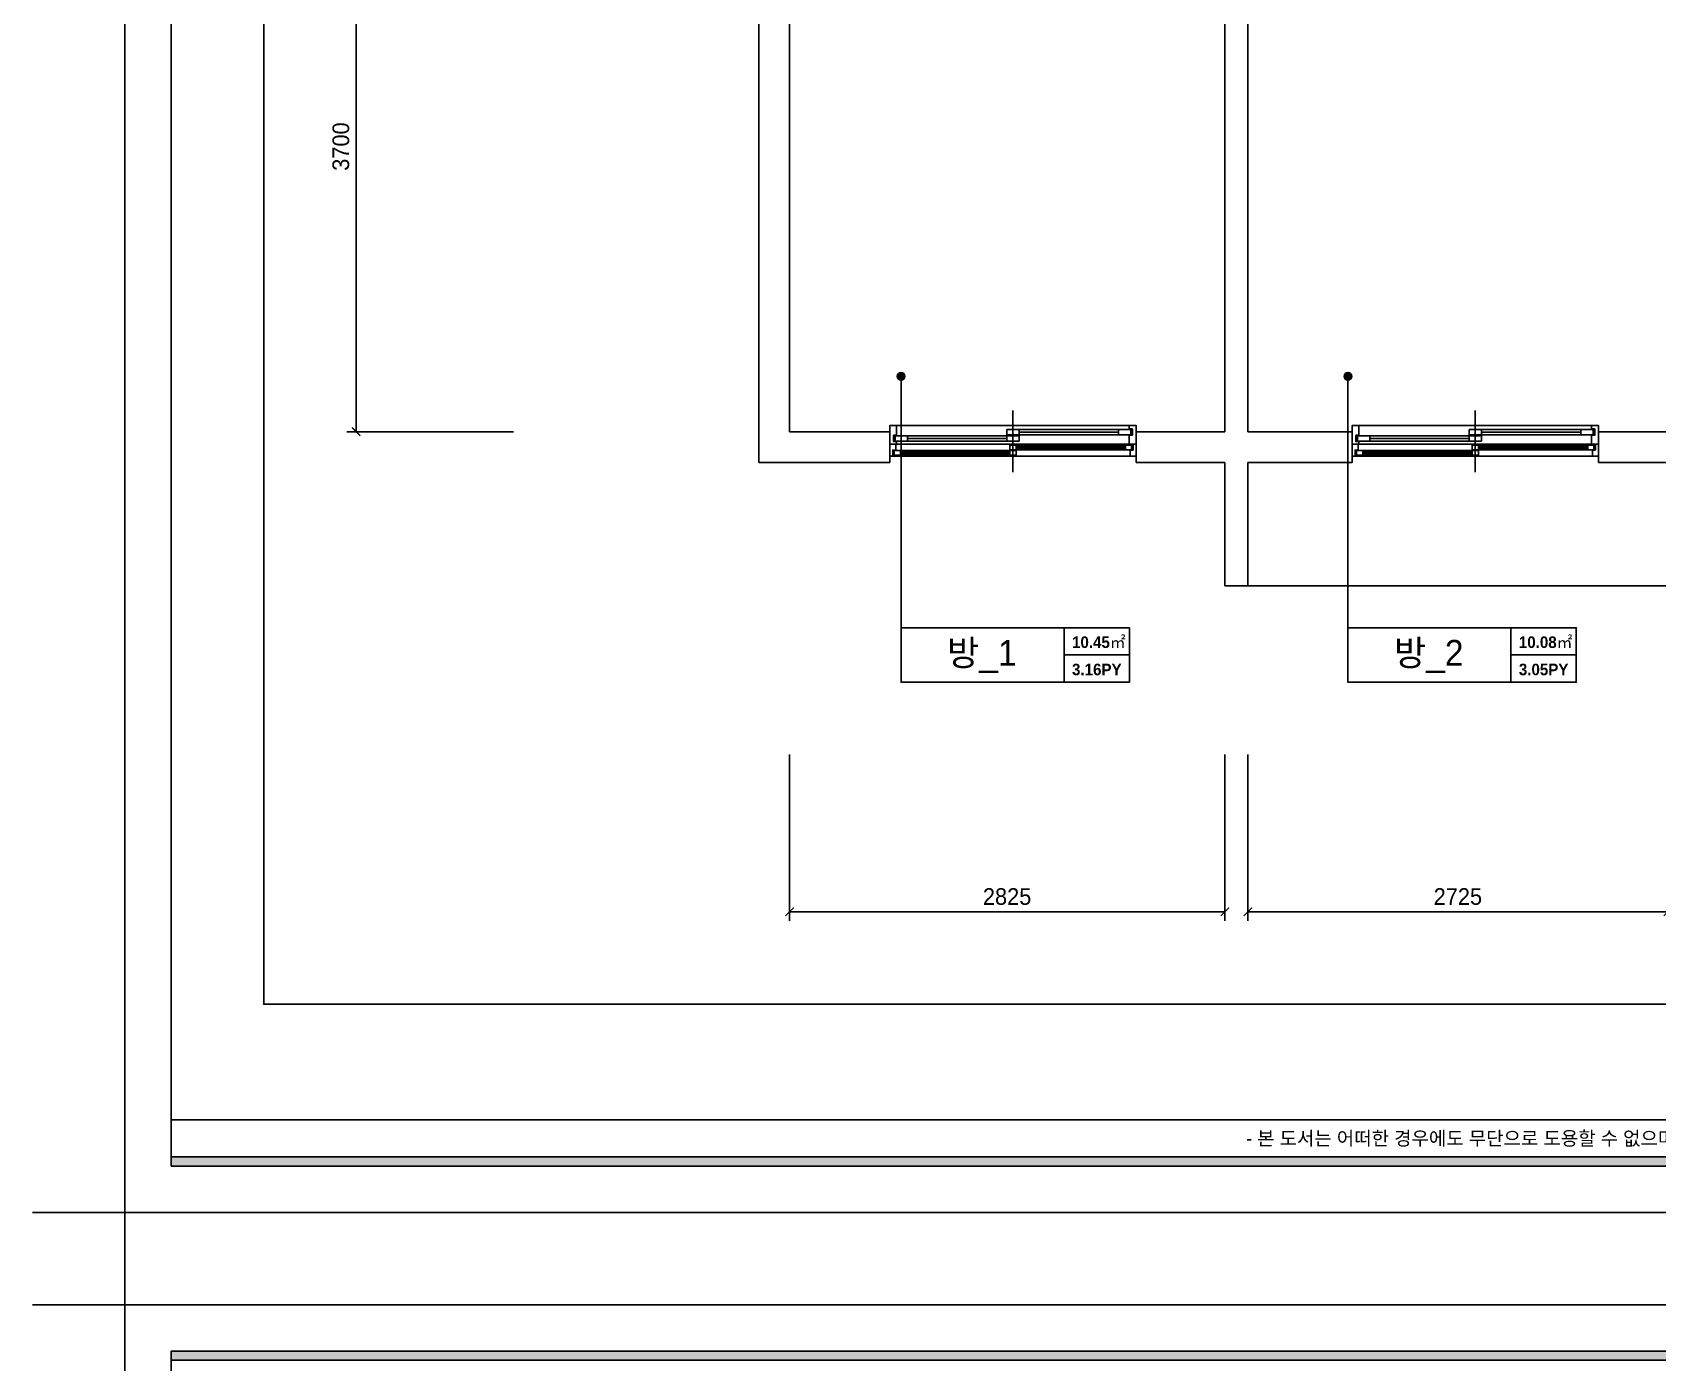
# Model space of a CAD drawing. Extents: x 11416736 to 11582377, y -14295679 to -14163266.
# Drawn here: x 11446096 to 11456640, y -14189391 to -14180761 of the extents above; entities that cross this region are included whole.
import ezdxf
from ezdxf.enums import TextEntityAlignment as Align

# ---------------------------------------------------------------- set-up
doc = ezdxf.new("R2010")
doc.units = 0
doc.header["$LTSCALE"] = 50
doc.header["$MEASUREMENT"] = 0
doc.layers.get('0').update_dxf_attribs({"linetype": 'CONTINUOUS'})
doc.layers.get('DEFPOINTS').update_dxf_attribs({"linetype": 'CONTINUOUS'})
for name, color, linetype in [('! 10 계단', 9, 'CONTINUOUS'), ('! 32 스크린 75', 155, 'CONTINUOUS'), ('- 02 내력벽', 2, 'CONTINUOUS'), ('0-ELC TEXT', 7, 'CONTINUOUS'), ('03-TEXT', 3, 'CONTINUOUS'), ('6', 6, 'CONTINUOUS'), ('DIM', 7, 'CONTINUOUS'), ('F-SYM', 7, 'CONTINUOUS'), ('FORM(YOURNAME)-11', 1, 'CONTINUOUS'), ('도면층4', 4, 'CONTINUOUS')]:
    doc.layers.add(name, color=color, linetype=linetype)
doc.styles.add('YOURNAME', font='HY울릉도M.TTF')
doc.styles.add('넥슨고딕', font='NEXONLv1GothicBold.ttf')
doc.styles.add('코레일둥고', font='Korail_Round_Gothic_Medium.ttf')
doc.dimstyles.new('YOURNAME-60', dxfattribs={"dimscale": 60, "dimtxt": 1.8, "dimasz": 0.9, "dimexe": 1, "dimexo": 3, "dimgap": 0.7, "dimtad": 1, "dimdec": 0, "dimzin": 0, "dimdsep": 46, "dimtxsty": 'YOURNAME', "dimblk": 'ARCHTICK', "dimcen": 0, "dimclrd": 1, "dimclre": 1, "dimclrt": 7, "dimadec": 0, "dimazin": 0, "dimtfac": 1, "dimtdec": 0, "dimtix": 1, "dimtmove": 2, "dimatfit": 3, "dimldrblk": 'ARCHTICK', "dimfxl": 0, "dimtolj": 1, "dimtzin": 0, "dimarcsym": 0})

# ---------------------------------------------------------------- blocks, each defined once
blk = doc.blocks.new('FORM-PLAN')
at = {"layer": 'FORM(YOURNAME)-11'}
h = blk.add_hatch(color=256, dxfattribs=at)
h.dxf.hatch_style = 1
h.paths.add_polyline_path([(-71444, 55115), (10556, 55115), (10556, 54915), (-71444, 54915)])
h.paths.add_polyline_path([(-71444, -2085), (10556, -2085), (10556, -2285), (-71444, -2285)])
at = {"layer": 'DEFPOINTS', "color": 158}
blk.add_line((1346, -1285), (-71444, -1285), dxfattribs=at)
at = {"layer": 'DEFPOINTS', "color": 1}
for points in [[(-72444, 58115), (-72444, 56115), (-74444, 56115)], [(-72444, -5285), (-72444, -3285), (-74444, -3285)]]:
    blk.add_lwpolyline(points, dxfattribs=at)
at = {"layer": 'DEFPOINTS', "color": 158}
for points in [[(-71444, -2285), (10556, -2285), (10556, 55115), (-71444, 55115)], [(-69444, 53115), (-64, 53115), (-64, 1215), (-69444, 1215)]]:
    blk.add_lwpolyline(points, close=True, dxfattribs=at)
at = {"layer": 'FORM(YOURNAME)-11', "color": 250}
blk.add_lwpolyline([(-72444, -3285), (11556, -3285), (11556, 56115), (-72444, 56115)], close=True, dxfattribs=at)
at = {"layer": 'FORM(YOURNAME)-11'}
for points in [[(-71444, 55115), (10556, 55115), (10556, 54915), (-71444, 54915)], [(-71444, -2085), (10556, -2085), (10556, -2285), (-71444, -2285)]]:
    blk.add_lwpolyline(points, close=True, dxfattribs=at)
at = {"layer": 'FORM(YOURNAME)-11', "color": 1, "style": 'YOURNAME'}
blk.add_text("- 본 도서는 어떠한 경우에도 무단으로 도용할 수 없으며 도용시 '지적재산권' 보호에 관한 법률에 의거, 법적 분쟁이 발생합니다.  또한 본 도서에 관한 모든 저작권은 당사에 있습니다. -", height=300, dxfattribs=at).set_placement((-32990, -1685), align=Align.MIDDLE_CENTER)
at = {"layer": 'FORM(YOURNAME)-11', "color": 3, "style": 'YOURNAME'}
for tag, height, p in [('1', 450, (9905, 18188)), ('2', 450, (9905, 17544)), ('3', 450, (9905, 16257)), ('4', 450, (9905, 14326)), ('5', 515, (9905, 12009)), ('6', 515, (9905, 9757)), ('7', 515, (9905, 7504)), ('8', 515, (9905, 5252)), ('9', 515, (9905, 2999)), ('10', 515, (5655, 811)), ('11', 515, (9905, 747)), ('12', 515, (5655, -1441)), ('13', 515, (9905, -1441))]:
    blk.add_attdef(tag, text='', height=height, dxfattribs=at).set_placement(p, align=Align.MIDDLE_RIGHT)
blk = doc.blocks.new('*U323')
at = {"layer": 'F-SYM', "xscale": 0.3, "yscale": 0.3, "zscale": 0.3}
blk.add_blockref('FORM-PLAN', (11468429, -14187431), dxfattribs=at)
blk = doc.blocks.new('*U324')
at = {"layer": 'F-SYM', "xscale": 0.3, "yscale": 0.3, "zscale": 0.3}
blk.add_blockref('FORM-PLAN', (11468429, -14205851), dxfattribs=at)
blk = doc.blocks.new('FFLOOR')
at = {"layer": '! 10 계단', "ltscale": 30}
blk.add_line((11453833, -14184351), (11464408, -14184351), dxfattribs=at)
at = {"layer": '! 32 스크린 75'}
for p, q in [((11453213, -14183311), (11451703, -14183311)), ((11452458, -14183214), (11452458, -14183614)), ((11456213, -14183311), (11454703, -14183311)), ((11455458, -14183214), (11455458, -14183614)), ((11451773, -14183377), (11452418, -14183377)), ((11451773, -14183395), (11452418, -14183395)), ((11451773, -14183412), (11452418, -14183412)), ((11452498, -14183336), (11453143, -14183336)), ((11452498, -14183354), (11453143, -14183354)), ((11452498, -14183371), (11453143, -14183371)), ((11454773, -14183377), (11455418, -14183377)), ((11454773, -14183395), (11455418, -14183395)), ((11454773, -14183412), (11455418, -14183412)), ((11455498, -14183336), (11456143, -14183336)), ((11455498, -14183354), (11456143, -14183354)), ((11455498, -14183371), (11456143, -14183371)), ((11451678, -14183511), (11453218, -14183511)), ((11451703, -14183431), (11453213, -14183431)), ((11451728, -14183474), (11452438, -14183474)), ((11451728, -14183485), (11452438, -14183485)), ((11451728, -14183493), (11452438, -14183493)), ((11451728, -14183504), (11452478, -14183504)), ((11452478, -14183438), (11453188, -14183438)), ((11452478, -14183449), (11453188, -14183449)), ((11452478, -14183457), (11453188, -14183457)), ((11452478, -14183468), (11453228, -14183468)), ((11454678, -14183511), (11456218, -14183511)), ((11454703, -14183431), (11456213, -14183431)), ((11454728, -14183474), (11455438, -14183474)), ((11454728, -14183485), (11455438, -14183485)), ((11454728, -14183493), (11455438, -14183493)), ((11454728, -14183504), (11455478, -14183504)), ((11455478, -14183438), (11456188, -14183438)), ((11455478, -14183449), (11456188, -14183449)), ((11455478, -14183457), (11456188, -14183457)), ((11455478, -14183468), (11456228, -14183468))]:
    blk.add_line(p, q, dxfattribs=at)
for points in [[(11451658, -14183431), (11451703, -14183431), (11451703, -14183415), (11451683, -14183415), (11451683, -14183374), (11451703, -14183374), (11451703, -14183311), (11451658, -14183311)], [(11453258, -14183431), (11453213, -14183431), (11453213, -14183374), (11453233, -14183374), (11453233, -14183333), (11453213, -14183333), (11453213, -14183311), (11453258, -14183311)], [(11454658, -14183431), (11454703, -14183431), (11454703, -14183415), (11454683, -14183415), (11454683, -14183374), (11454703, -14183374), (11454703, -14183311), (11454658, -14183311)], [(11456258, -14183431), (11456213, -14183431), (11456213, -14183374), (11456233, -14183374), (11456233, -14183333), (11456213, -14183333), (11456213, -14183311), (11456258, -14183311)], [(11451693, -14183377), (11451773, -14183377), (11451773, -14183412), (11451693, -14183412)], [(11452418, -14183336), (11452498, -14183336), (11452498, -14183371), (11452418, -14183371)], [(11452418, -14183377), (11452498, -14183377), (11452498, -14183412), (11452418, -14183412)], [(11453143, -14183336), (11453223, -14183336), (11453223, -14183371), (11453143, -14183371)], [(11454693, -14183377), (11454773, -14183377), (11454773, -14183412), (11454693, -14183412)], [(11455418, -14183336), (11455498, -14183336), (11455498, -14183371), (11455418, -14183371)], [(11455418, -14183377), (11455498, -14183377), (11455498, -14183412), (11455418, -14183412)], [(11456143, -14183336), (11456223, -14183336), (11456223, -14183371), (11456143, -14183371)], [(11451688, -14183474), (11451728, -14183474), (11451728, -14183504), (11451688, -14183504)], [(11452438, -14183438), (11452478, -14183438), (11452478, -14183468), (11452438, -14183468)], [(11452438, -14183474), (11452478, -14183474), (11452478, -14183504), (11452438, -14183504)], [(11453188, -14183438), (11453228, -14183438), (11453228, -14183468), (11453188, -14183468)], [(11454688, -14183474), (11454728, -14183474), (11454728, -14183504), (11454688, -14183504)], [(11455438, -14183438), (11455478, -14183438), (11455478, -14183468), (11455438, -14183468)], [(11455438, -14183474), (11455478, -14183474), (11455478, -14183504), (11455438, -14183504)], [(11456188, -14183438), (11456228, -14183438), (11456228, -14183468), (11456188, -14183468)]]:
    blk.add_lwpolyline(points, close=True, dxfattribs=at)
for points in [[(11451658, -14183486), (11451658, -14183511), (11451678, -14183511), (11451678, -14183471), (11451698, -14183471), (11451698, -14183431), (11451658, -14183431), (11451658, -14183456)], [(11453258, -14183486), (11453258, -14183511), (11453218, -14183511), (11453218, -14183471), (11453238, -14183471), (11453238, -14183431), (11453258, -14183431), (11453258, -14183456)], [(11454658, -14183486), (11454658, -14183511), (11454678, -14183511), (11454678, -14183471), (11454698, -14183471), (11454698, -14183431), (11454658, -14183431), (11454658, -14183456)], [(11456258, -14183486), (11456258, -14183511), (11456218, -14183511), (11456218, -14183471), (11456238, -14183471), (11456238, -14183431), (11456258, -14183431), (11456258, -14183456)]]:
    blk.add_lwpolyline(points, dxfattribs=at)
at = {"layer": '- 02 내력벽', "ltscale": 30}
for p, q in [((11450808, -14183551), (11450808, -14178001)), ((11453833, -14179501), (11453833, -14183351)), ((11451008, -14183351), (11451008, -14179651)), ((11453983, -14179651), (11453983, -14183351)), ((11451658, -14183551), (11450808, -14183551)), ((11453833, -14183551), (11453258, -14183551)), ((11453833, -14183551), (11453833, -14184351)), ((11453983, -14184351), (11453983, -14183551)), ((11454658, -14183551), (11453983, -14183551)), ((11457308, -14183551), (11456258, -14183551)), ((11453833, -14184351), (11453983, -14184351))]:
    blk.add_line(p, q, dxfattribs=at)
at = {"layer": '- 02 내력벽'}
for p, q in [((11451658, -14183351), (11451008, -14183351)), ((11451658, -14183551), (11451658, -14183351)), ((11453833, -14183351), (11453258, -14183351)), ((11453258, -14183551), (11453258, -14183351)), ((11454658, -14183351), (11453983, -14183351)), ((11454658, -14183551), (11454658, -14183351)), ((11456708, -14183351), (11456258, -14183351)), ((11456258, -14183551), (11456258, -14183351))]:
    blk.add_line(p, q, dxfattribs=at)
blk = doc.blocks.new('_ARCHTICK')
at = {"color": 0, "linetype": 'ByBlock', "const_width": 0.15}
blk.add_lwpolyline([(-0.5, -0.5), (0.5, 0.5)], dxfattribs=at)
blk = doc.blocks.new('*D143')
at = {"layer": 'DEFPOINTS', "color": 0, "ltscale": 30}
for p in [(11449396, -14179651), (11448196, -14183351), (11449396, -14183351)]:
    blk.add_point(p, dxfattribs=at)
at = {"layer": 'DIM', "color": 1, "lineweight": -2, "ltscale": 30}
for p, q in [((11449216, -14179651), (11448136, -14179651)), ((11448196, -14179651), (11448196, -14183351)), ((11449216, -14183351), (11448136, -14183351))]:
    blk.add_line(p, q, dxfattribs=at)
at = {"layer": 'DIM', "color": 1, "lineweight": -2, "ltscale": 30, "xscale": 54, "yscale": 54, "zscale": 54}
for p, rotation in [((11448196, -14179651), 90), ((11448196, -14183351), 270)]:
    blk.add_blockref('_ARCHTICK', p, dxfattribs=dict(at, rotation=rotation))
at = {"layer": 'DIM', "color": 7, "ltscale": 30, "insert": (11448097, -14181501), "char_height": 108, "attachment_point": 5, "rotation": 90, "style": 'YOURNAME'}
blk.add_mtext('\\A1;3700', dxfattribs=at)
blk = doc.blocks.new('*D165')
at = {"layer": 'DEFPOINTS', "color": 0, "ltscale": 30}
for p in [(11451008, -14185266), (11453833, -14185266), (11453833, -14186466)]:
    blk.add_point(p, dxfattribs=at)
at = {"layer": 'DIM', "color": 1, "lineweight": -2, "ltscale": 30}
for p, q in [((11451008, -14185446), (11451008, -14186526)), ((11453833, -14185446), (11453833, -14186526)), ((11451008, -14186466), (11453833, -14186466))]:
    blk.add_line(p, q, dxfattribs=at)
at = {"layer": 'DIM', "color": 1, "lineweight": -2, "ltscale": 30, "xscale": 54, "yscale": 54, "zscale": 54, "rotation": 180}
blk.add_blockref('_ARCHTICK', (11451008, -14186466), dxfattribs=at)
at = {"layer": 'DIM', "color": 1, "lineweight": -2, "ltscale": 30, "xscale": 54, "yscale": 54, "zscale": 54}
blk.add_blockref('_ARCHTICK', (11453833, -14186466), dxfattribs=at)
at = {"layer": 'DIM', "color": 7, "ltscale": 30, "insert": (11452420, -14186368), "char_height": 108, "attachment_point": 5, "style": 'YOURNAME'}
blk.add_mtext('\\A1;2825', dxfattribs=at)
blk = doc.blocks.new('*D166')
at = {"layer": 'DEFPOINTS', "color": 0, "ltscale": 30}
for p in [(11453983, -14185266), (11456708, -14185266), (11456708, -14186466)]:
    blk.add_point(p, dxfattribs=at)
at = {"layer": 'DIM', "color": 1, "lineweight": -2, "ltscale": 30}
for p, q in [((11453983, -14185446), (11453983, -14186526)), ((11456708, -14185446), (11456708, -14186526)), ((11453983, -14186466), (11456708, -14186466))]:
    blk.add_line(p, q, dxfattribs=at)
at = {"layer": 'DIM', "color": 1, "lineweight": -2, "ltscale": 30, "xscale": 54, "yscale": 54, "zscale": 54, "rotation": 180}
blk.add_blockref('_ARCHTICK', (11453983, -14186466), dxfattribs=at)
at = {"layer": 'DIM', "color": 1, "lineweight": -2, "ltscale": 30, "xscale": 54, "yscale": 54, "zscale": 54}
blk.add_blockref('_ARCHTICK', (11456708, -14186466), dxfattribs=at)
at = {"layer": 'DIM', "color": 7, "ltscale": 30, "insert": (11455345, -14186368), "char_height": 108, "attachment_point": 5, "style": 'YOURNAME'}
blk.add_mtext('\\A1;2725', dxfattribs=at)

msp = doc.modelspace()

# ---------------------------------------------------------------- hatches: boundary and pattern name
at = {"layer": '0-ELC TEXT'}
h = msp.add_hatch(color=256, dxfattribs=at)
h.dxf.hatch_style = 1
edge = h.paths.add_edge_path()
edge.add_arc((11451732.1, -14182991.8), 25, 90, 450, ccw=False)
h = msp.add_hatch(color=256, dxfattribs=at)
h.dxf.hatch_style = 1
edge = h.paths.add_edge_path()
edge.add_arc((11451732.1, -14182991.8), 25, 90, 450, ccw=False)
h = msp.add_hatch(color=256, dxfattribs=at)
h.dxf.hatch_style = 1
edge = h.paths.add_edge_path()
edge.add_arc((11454631.6, -14182991.8), 25, 90, 450, ccw=False)
h = msp.add_hatch(color=256, dxfattribs=at)
h.dxf.hatch_style = 1
edge = h.paths.add_edge_path()
edge.add_arc((11454631.6, -14182991.8), 25, 90, 450, ccw=False)

# ---------------------------------------------------------------- linework, layer by layer
for p, q in [((11451732.1, -14184622.8), (11451732.1, -14182991.8)), ((11454631.6, -14184622.8), (11454631.6, -14182991.8)), ((11452789.3, -14184976.5), (11452789.3, -14184622.8)), ((11455688.8, -14184976.5), (11455688.8, -14184622.8)), ((11452789.3, -14184799.7), (11453214, -14184799.7)), ((11455688.8, -14184799.7), (11456113.5, -14184799.7))]:
    msp.add_line(p, q, dxfattribs=at)
for points in [[(11451732.1, -14184622.8), (11453214, -14184622.8), (11453214, -14184976.5), (11451732.1, -14184976.5)], [(11454631.6, -14184622.8), (11456113.5, -14184622.8), (11456113.5, -14184976.5), (11454631.6, -14184976.5)]]:
    msp.add_lwpolyline(points, close=True, dxfattribs=at)
for centre in [(11451732.1, -14182991.8), (11451732.1, -14182991.8), (11454631.6, -14182991.8), (11454631.6, -14182991.8)]:
    msp.add_circle(centre, 25, dxfattribs=at)

# ---------------------------------------------------------------- block references
at = {"layer": '6'}
msp.add_blockref('FFLOOR', (0, 0), dxfattribs=at)
at = {"layer": '도면층4'}
for name in ['*U323', '*U324']:
    msp.add_blockref(name, (0, 0), dxfattribs=at)

# ---------------------------------------------------------------- texts
at = {"layer": '03-TEXT'}
for s, height, style, p in [('방_1', 166.67, '코레일둥고', (11452256.3, -14184869.1)), ('10.45㎡', 75, '넥슨고딕', (11453015, -14184754.6)), ('방_2', 166.67, '코레일둥고', (11455155.8, -14184869.1)), ('10.08㎡', 75, '넥슨고딕', (11455914.5, -14184754.6)), ('3.16PY', 75, '넥슨고딕', (11453002.1, -14184931.5)), ('3.05PY', 75, '넥슨고딕', (11455901.6, -14184931.5))]:
    msp.add_text(s, height=height, dxfattribs=dict(at, style=style)).set_placement(p, align=Align.CENTER)

# ---------------------------------------------------------------- dimensions: what is measured, and where the dimension line sits
at = {"layer": 'DIM', "ltscale": 30}
dim = msp.add_linear_dim(base=(11448195.6, -14183351.5), p1=(11449395.6, -14179651.5), p2=(11449395.6, -14183351.5), angle=90, dimstyle='YOURNAME-60', dxfattribs=at)
dim.commit()
dim.dimension.update_dxf_attribs({"geometry": '*D143', "text_midpoint": (11448097.5, -14181501.5)})
for base, p1, p2, picture, middle in [((11453832.6, -14186466.5), (11451007.6, -14185266.5), (11453832.6, -14185266.5), '*D165', (11452420.1, -14186368.3)), ((11456707.6, -14186466.5), (11453982.6, -14185266.5), (11456707.6, -14185266.5), '*D166', (11455345.1, -14186368.4))]:
    dim = msp.add_linear_dim(base=base, p1=p1, p2=p2, dimstyle='YOURNAME-60', dxfattribs=at)
    dim.commit()
    dim.dimension.update_dxf_attribs({"geometry": picture, "text_midpoint": middle})

doc.saveas('drawing.dxf')
